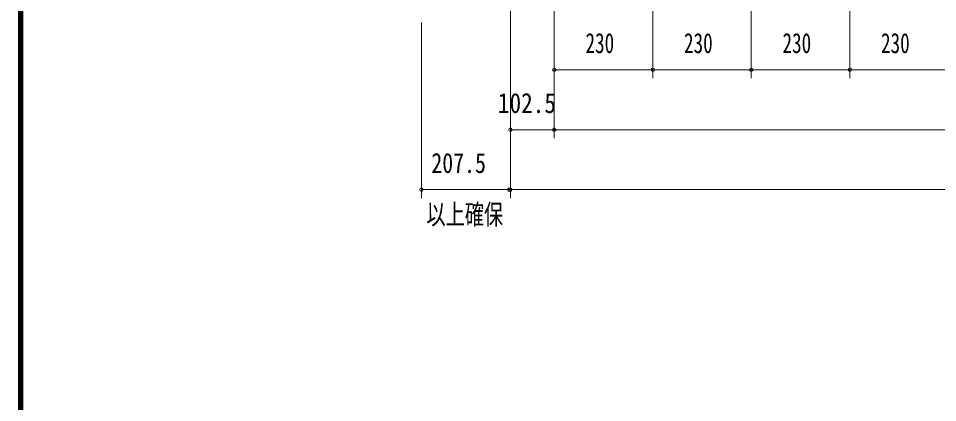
# Model space of a CAD drawing. Units: millimetres, scale not verified. Extents: x -5740 to 5740, y -4020 to 4020.
# Drawn here: x -5740 to -3594, y 0 to 898 of the extents above; entities that cross this region are included whole.
import ezdxf
from ezdxf.enums import TextEntityAlignment as Align

# ---------------------------------------------------------------- set-up
doc = ezdxf.new("R2010")
doc.units = ezdxf.units.MM
doc.header["$LTSCALE"] = 10
doc.layers.add('0-E_2ラック-F寸法', color=3, linetype='Continuous', lineweight=18)
doc.layers.add('1-2_F-F4PAPAER', color=5, linetype='Continuous', lineweight=18)
doc.styles.add('ＭＳ ゴシック', font='')
doc.styles.get('ＭＳ ゴシック').set_extended_font_data('MS Gothic')

msp = doc.modelspace()

# ---------------------------------------------------------------- linework, layer by layer
at = {"layer": '0-E_2ラック-F寸法'}
for p, q in [((-4591.2, 477.51), (-4591.2, 2507.31)), ((-4488.7, 617.51), (-4488.7, 2452.31)), ((-4258.7, 757.51), (-4258.7, 2452.31)), ((-4028.7, 757.51), (-4028.7, 2452.31)), ((-3798.7, 757.51), (-3798.7, 2452.31)), ((-4798.7, 477.51), (-4798.7, 887.51)), ((-4488.7, 777.51), (-4258.7, 777.51)), ((-4258.7, 777.51), (-4028.7, 777.51)), ((-4028.7, 777.51), (-3798.7, 777.51)), ((-3798.7, 777.51), (-3568.7, 777.51)), ((-4591.2, 637.51), (-4488.7, 637.51)), ((-4488.7, 637.51), (-418.7, 637.51)), ((-4798.7, 497.51), (-4591.2, 497.51)), ((-4593.7, 497.51), (-316.2, 497.51))]:
    msp.add_line(p, q, dxfattribs=at)
for centre, start, end in [((-4488.7, 777.51), 0, 180), ((-4488.7, 777.51), 180, 0), ((-4258.7, 777.51), 0, 180), ((-4258.7, 777.51), 180, 0), ((-4028.7, 777.51), 0, 180), ((-4028.7, 777.51), 180, 0), ((-3798.7, 777.51), 0, 180), ((-3798.7, 777.51), 180, 0), ((-4591.2, 637.51), 0, 180), ((-4591.2, 637.51), 180, 0), ((-4488.7, 637.51), 0, 180), ((-4488.7, 637.51), 180, 0), ((-4798.7, 497.51), 0, 180), ((-4798.7, 497.51), 180, 0), ((-4593.7, 497.51), 0, 180), ((-4593.7, 497.51), 180, 0), ((-4591.2, 497.51), 0, 180), ((-4591.2, 497.51), 180, 0)]:
    msp.add_arc(centre, 4, start, end, dxfattribs=at)
at = {"layer": '1-2_F-F4PAPAER'}
for points in [[(-5740, -4019.87), (5740, -4019.87), (5740, 4020.13), (-5740, 4020.13)], [(-5739, -4018.87), (5739, -4018.87), (5739, 4019.13), (-5739, 4019.13)], [(-5738, -4017.87), (-5738, 4018.13), (5738, 4018.13), (5738, -4017.87)], [(-5737, -4016.87), (5737, -4016.87), (5737, 4017.13), (-5737, 4017.13)], [(-5736, -4015.87), (-5736, 4016.13), (5736, 4016.13), (5736, -4015.87)], [(-5735, -4014.87), (5735, -4014.87), (5735, 4015.13), (-5735, 4015.13)], [(-5734, -4013.87), (-5734, 4014.13), (5734, 4014.13), (5734, -4013.87)], [(-5733, -4012.87), (5733, -4012.87), (5733, 4013.13), (-5733, 4013.13)], [(-5732, -4011.87), (5732, -4011.87), (5732, 4012.13), (-5732, 4012.13)], [(-5731, -4010.87), (5731, -4010.87), (5731, 4011.13), (-5731, 4011.13)], [(-5730, -4009.87), (-5730, 4010.13), (5730, 4010.13), (5730, -4009.87)]]:
    msp.add_lwpolyline(points, close=True, dxfattribs=at)

# ---------------------------------------------------------------- texts
at = {"layer": '0-E_2ラック-F寸法', "color": 7, "style": 'ＭＳ ゴシック'}
for s, width, p in [('230', 0.7, (-4415.83, 802.31)), ('230', 0.7, (-4185.83, 802.31)), ('230', 0.7, (-3955.83, 802.31)), ('230', 0.7, (-3725.83, 802.31)), ('102.5', 0.85, (-4620.32, 662.31)), ('207.5', 0.8, (-4775.79, 522.31)), ('以上確保', 0.7, (-4787.17, 402.31))]:
    msp.add_text(s, height=46.89, dxfattribs=dict(at, width=width)).set_placement(p, align=Align.BOTTOM_LEFT)

doc.saveas('drawing.dxf')
